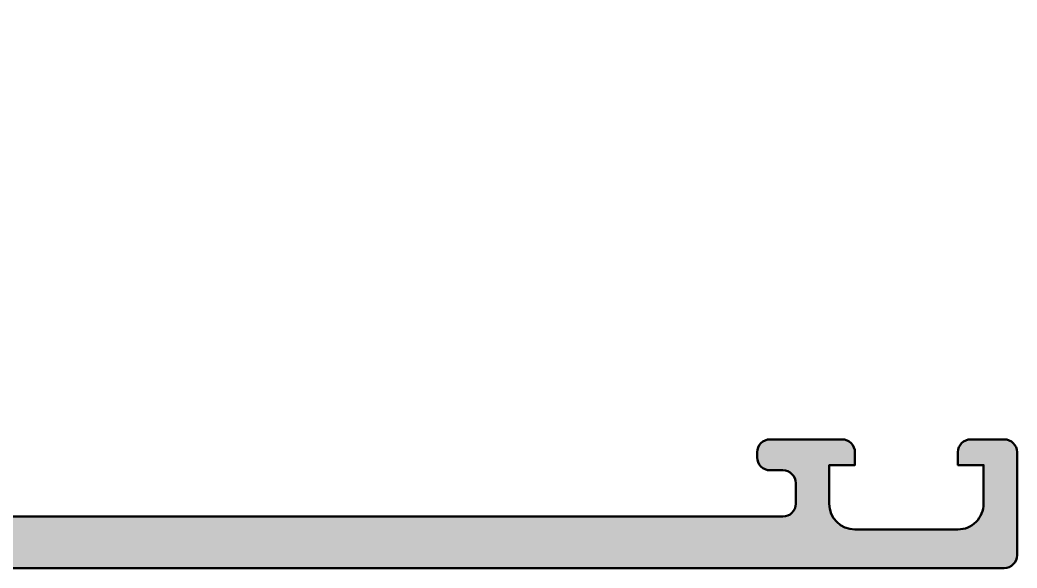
# Model space of a CAD drawing. Extents: x 0 to 77.5, y 0 to 75.
# Drawn here: x 38.75 to 77.5, y 0 to 21.3 of the extents above; entities that cross this region are included whole.
import ezdxf

# ---------------------------------------------------------------- set-up
doc = ezdxf.new("R2010")
doc.units = 0
doc.layers.add('0S-Alu contour', color=7, linetype='Continuous', lineweight=50)
doc.layers.add('0S-Alu hatch', color=252, linetype='Continuous', lineweight=25)

# ---------------------------------------------------------------- blocks, each defined once
blk = doc.blocks.new('357880__0DAD320A_CBBD_465A_85EA_E8BA71091C69_')
at = {"layer": '0S-Alu hatch'}
h = blk.add_hatch(color=256, dxfattribs=at)
edge = h.paths.add_edge_path()
edge.add_line((0.4996834048736645, 15.49988043401225), (15.00012690376594, 15.49988043401236))
edge.add_ellipse((15.00012690376537, 14.49988043401227), major_axis=(-1.000000000000092, 0), ratio=1, start_angle=180, end_angle=269.99999999996703, ccw=False)
edge.add_line((16.00012690376546, 14.49988043401227), (16.000126903766, 9.100064493155045))
edge.add_arc((17.00012690376602, 9.100064493155188), 1.000000000000021, 180, 270.0000000000033)
edge.add_line((17.00012690376608, 8.100064493155166), (26.50006747840972, 8.100064493155285))
edge.add_ellipse((26.50006747840971, 7.100064493155272), major_axis=(-1.000000000000014, 0), ratio=1, start_angle=180, end_angle=269.9999999999996, ccw=False)
edge.add_line((27.50006747840973, 7.100064493155272), (27.50006747840961, 1))
edge.add_arc((28.50006747840949, 0.9999999999999857), 0.9999999999998721, 180, 270.0000000000004)
edge.add_line((28.50006747840949, 1.137e-13), (77.00006747840985, 0))
edge.add_arc((76.99999999089232, 0.5000674875172991), 0.5000674920712493, 270.0077324561127, 359.992267543883)
edge.add_line((77.50006747840962, 0.499999999999735), (77.50006747840962, 4.500000000000227))
edge.add_arc((76.99999999089238, 4.499932512482985), 0.5000674920711925, 0.0077324561169704, 89.9922675438678)
edge.add_line((77.00006747841007, 5.000000000000227), (75.70001865028485, 5))
edge.add_arc((75.70005554907391, 4.49996310121071), 0.5000369001507101, 90.00422797774264, 179.9957720222162)
edge.add_line((75.2000186502846, 4.500000000000131), (75.2000186502846, 4.000000000000056))
edge.add_line((75.2000186502846, 4.000000000000056), (76.20001865028485, 4.00000000000017))
edge.add_line((76.20001865028485, 4.00000000000017), (76.20001865028462, 2.500000000000397))
edge.add_ellipse((75.20005562397813, 2.499963026306659), major_axis=(-0.9999630269900411, 0), ratio=1, start_angle=89.99788148508043, end_angle=180.0021185150526, ccw=False)
edge.add_line((75.2000186502846, 1.50000000000017), (71.20001865028485, 1.5))
edge.add_ellipse((71.20009551999382, 2.500076869709431), major_axis=(-1.00007687266368, 0), ratio=1, start_angle=0.004403971451608868, end_angle=89.99559602864389, ccw=False)
edge.add_line((70.20001865028439, 2.499999999998788), (70.2000186502846, 4.00000000000017))
edge.add_line((70.2000186502846, 4.00000000000017), (71.20001865028462, 4.000000000000056))
edge.add_line((71.20001865028462, 4.000000000000056), (71.20001865028462, 4.500000000000284))
edge.add_arc((70.70007612508735, 4.500057474802787), 0.4999425285010023, 359.9934131156214, 450.0065868843933)
edge.add_line((70.7000186502845, 5.000000000000056), (67.90003085731587, 4.999999999999829))
edge.add_arc((67.90003085731578, 4.500000000000369), 0.49999999999946, 89.99999999999022, 180)
edge.add_line((67.40003085731632, 4.500000000000369), (67.4000308573161, 4.300000000000068))
edge.add_arc((67.90003085731604, 4.300000000000011), 0.4999999999999432, 180, 270.0000000000065)
edge.add_line((67.9000308573161, 3.800000000000068), (68.4000308573161, 3.800000000000125))
edge.add_ellipse((68.39999575815051, 3.299964900834993), major_axis=(-0.5000351003969966, 0), ratio=1, start_angle=180.0040217857437, end_angle=269.9959782142242, ccw=False)
edge.add_line((68.90003085731564, 3.3000000000003), (68.90003085731496, 2.49999694824288))
edge.add_ellipse((68.4000142938559, 2.500013511701354), major_axis=(-0.5000165637333807, 0), ratio=1, start_angle=90.00189796979811, end_angle=179.9981020306515, ccw=False)
edge.add_line((68.40003085731564, 1.999996948242312), (37.10003696083267, 1.999996948242312))
edge.add_line((37.10003696083267, 1.999996948242312), (31.06157934018392, 2.432393580288135))
edge.add_ellipse((31.10003540032775, 3.431613265154936), major_axis=(-0.9999594227702922, 0), ratio=1, start_angle=0, end_angle=87.79599713643393, ccw=False)
edge.add_line((30.10007597755746, 3.431613265154936), (30.10007597755715, 10.10006547570037))
edge.add_ellipse((30.60007597755714, 10.10006547570037), major_axis=(-0.4999999999999858, 0), ratio=1, start_angle=269.99999999999756, end_angle=360, ccw=False)
edge.add_line((30.60007597755716, 10.60006547570036), (31.49999999999959, 10.60006547570043))
edge.add_arc((31.49999999999955, 11.10006547570043), 0.5, 270.0000000000057, 360)
edge.add_line((31.99999999999955, 11.10006547570043), (31.99999999999999, 12.50000000000001))
edge.add_ellipse((32.07883644654304, 12.76752059199315), major_axis=(-0.278895056327448, 0), ratio=1, start_angle=-1.16458937409692, end_angle=73.58012358050883, ccw=False)
edge.add_line((31.79999899999997, 12.77318899999152), (31.79999899999998, 13.22678299999149))
edge.add_ellipse((32.07886709564315, 13.23244365946855), major_axis=(-0.2789255417371434, 0), ratio=1, start_angle=-73.57540544464689, end_angle=1.1628700728862214, ccw=False)
edge.add_line((31.99999999999999, 13.49998699999148), (31.99999999999999, 15.37999800000001))
edge.add_arc((31.69999999999999, 15.37999800000001), 0.2999999999999971, 0, 90)
edge.add_line((31.69999999999999, 15.67999800000001), (30.7200256809572, 15.67999800000001))
edge.add_arc((30.72002568095721, 15.37999800000001), 0.3000000000000043, 90.00000000000136, 180)
edge.add_line((30.4200256809572, 15.37999800000001), (30.4200256809572, 12.62000000000002))
edge.add_ellipse((30.3000256809572, 12.62000000000001), major_axis=(-0.1200000000000045, 0), ratio=1, start_angle=90, end_angle=180, ccw=False)
edge.add_line((30.3000256809572, 12.50000000000001), (25.99999999999999, 12.5))
edge.add_ellipse((26, 12.99999999999998), major_axis=(-0.4999999999999858, 0), ratio=1, start_angle=0, end_angle=89.9999999999983, ccw=False)
edge.add_line((25.50000000000002, 12.99999999999998), (25.49999999999999, 13.70000000000001))
edge.add_line((25.49999999999999, 13.70000000000001), (26.88149545762237, 16.09282032302754))
edge.add_arc((26.76188021535171, 16.16188021535169), 0.1381197846482973, 330.0000000000003, 449.999999999997)
edge.add_line((26.76188021535172, 16.29999999999999), (22.30032306312638, 16.3))
edge.add_ellipse((22.30032306312639, 17.29999999999999), major_axis=(-1, 0), ratio=1, start_angle=0, end_angle=89.9999999999996, ccw=False)
edge.add_line((21.30032306312639, 17.29999999999999), (21.30032306312642, 18.50006449315533))
edge.add_arc((19.80032306312643, 18.50006449315531), 1.499999999999992, 0, 90.0000000000011)
edge.add_line((19.8003230631264, 20.00006449315531), (19.25421100257954, 20.00006449315532))
edge.add_arc((19.3025416438591, 19.500770370013), 0.5016278224849092, 95.52888794898863, 243.3386633159409)
edge.add_line((19.07745319007976, 19.05247843358521), (20.02319293617327, 18.74763834569467))
edge.add_ellipse((19.80033623653818, 18.30006520285044), major_axis=(-0.4999868265941612, 0), ratio=1, start_angle=180.0002683892829, end_angle=243.5302574767337, ccw=False)
edge.add_line((20.30032306312687, 18.30006754491521), (20.30032306312596, 18.00006449315526))
edge.add_ellipse((19.80034359079368, 18.00004396548743), major_axis=(-0.4999794727536804, 0), ratio=1, start_angle=89.99764760602108, end_angle=180.0023523941473, ccw=False)
edge.add_line((19.80032306312636, 17.50006449315516), (8.800323063125717, 17.50006449315538))
edge.add_ellipse((8.80030253545823, 18.00004396548718), major_axis=(-0.4999794727532114, 0), ratio=1, start_angle=-0.0023523939923961734, end_angle=90.00235239399763, ccw=False)
edge.add_line((8.30032306312642, 18.00006449315463), (8.300323063126442, 18.30006754491332))
edge.add_ellipse((8.800309889714228, 18.30006520285092), major_axis=(-0.4999868265932719, 0), ratio=1, start_angle=296.46974252329096, end_angle=359.9997316120751, ccw=False)
edge.add_line((8.577453190079352, 18.74763834569425), (9.523192936173272, 19.05247843358535))
edge.add_arc((9.298104482393725, 19.50077037001293), 0.5016278224848154, 296.6613366840908, 444.4711120510617)
edge.add_line((9.346435123672833, 20.0000644931552), (8.340240072262333, 20.00006449315515))
edge.add_ellipse((8.340240072262347, 20.50006449315491), major_axis=(-0.4999999999997585, 0), ratio=1, start_angle=49.41090510718209, end_angle=89.9999999999983, ccw=False)
edge.add_arc((4.761776758826201, 16.32339113815191), 5.000000000000273, 49.41090510718326, 84.37742244920697)
edge.add_arc((5.23811978464829, 21.16188021535169), 0.1381197846482975, 84.37742244921, 210.0000000000118)
edge.add_line((5.118504542377643, 21.09282032302752), (6.500000000000014, 18.7))
edge.add_line((6.500000000000014, 18.7), (6.500000000000014, 17.99999999999998))
edge.add_ellipse((6.000000000000014, 17.99999999999999), major_axis=(-0.5, 0), ratio=1, start_angle=90, end_angle=180, ccw=False)
edge.add_line((6.000000000000014, 17.49999999999999), (1.699974319042794, 17.5))
edge.add_ellipse((1.699974319042794, 17.62), major_axis=(-0.1200000000000045, 0), ratio=1, start_angle=0, end_angle=90, ccw=False)
edge.add_line((1.57997431904279, 17.62), (1.57997431904279, 20.37999799999999))
edge.add_arc((1.279974319042779, 20.37999799999999), 0.3000000000000114, 0, 90)
edge.add_line((1.279974319042779, 20.679998), (0.3000000000000114, 20.679998))
edge.add_arc((0.3000000000000114, 20.37999799999999), 0.3000000000000114, 90, 180)
edge.add_line((0, 20.37999799999999), (0, 18.49998699999146))
edge.add_ellipse((-0.0788670956431616, 18.23244365946853), major_axis=(-0.2789255417371423, 0), ratio=1, start_angle=178.8371299271167, end_angle=253.5754054446462, ccw=False)
edge.add_line((0.2000009999999994, 18.22678299999148), (0.2000009999999861, 17.77318899999146))
edge.add_ellipse((-0.0788364465430362, 17.76752059199309), major_axis=(-0.2788950563274093, 0), ratio=1, start_angle=106.41987641949169, end_angle=181.1645893740969, ccw=False)
edge.add_line((-1.4e-15, 17.49999999999999), (-0.0003165839903687, 15.99998596101903))
edge.add_arc((0.4996834048736645, 15.99988043401224), 0.4999999999999825, 179.9879074956894, 270)
edge = h.paths.add_edge_path()
edge.add_line((17.80012690376588, 10.10006449315489), (17.80012690376565, 14.30006449315523))
edge.add_ellipse((18.29987701332445, 14.30031438359635), major_axis=(-0.4997501720352567, 0), ratio=1, start_angle=-90.02864965137701, end_angle=0.02864965139411879, ccw=False)
edge.add_line((18.30012690376541, 14.80006449315515), (22.60012690376578, 14.80006449315505))
edge.add_ellipse((22.60012690376577, 14.30006449315505), major_axis=(-0.5, 0), ratio=1, start_angle=180, end_angle=269.9999999999984, ccw=False)
edge.add_line((23.10012690376577, 14.30006449315505), (23.10012690376576, 12.40710413566941))
edge.add_arc((23.60012690376578, 12.40710413566941), 0.5000000000000142, 180, 224.9999999999827)
edge.add_line((23.24657351317239, 12.05355074507624), (23.85368029435888, 11.44644396388932))
edge.add_ellipse((23.50012690376551, 11.09289057329617), major_axis=(-0.4999999999999852, 0), ratio=1, start_angle=180, end_angle=224.9999999999817, ccw=False)
edge.add_line((24.00012690376549, 11.09289057329653), (24.00012690376616, 10.10006449315511))
edge.add_ellipse((23.50012690376616, 10.10006449315511), major_axis=(-0.5, 0), ratio=1, start_angle=89.9999999999992, end_angle=180, ccw=False)
edge.add_line((23.50012690376615, 9.600064493155116), (18.30012690376544, 9.600064493155116))
edge.add_ellipse((18.30012690376554, 10.10006449315477), major_axis=(-0.499999999999659, 0), ratio=1, start_angle=0, end_angle=89.99999999998778, ccw=False)
at = {"layer": '0S-Alu contour', "color": 7}
for points in [[(5.118504542377643, 21.09282032302752), (6.500000000000014, 18.7), (6.500000000000014, 17.99999999999998)], [(1.279974319042779, 20.679998), (0.3000000000000114, 20.679998)], [(0, 20.37999799999999), (0, 18.49998699999146)], [(1.57997431904279, 17.62), (1.57997431904279, 20.37999799999999)], [(9.346435123672833, 20.0000644931552), (8.340240072262333, 20.00006449315515)], [(19.8003230631264, 20.00006449315531), (19.25421100257954, 20.00006449315532)], [(8.577453190079352, 18.74763834569425), (9.523192936173272, 19.05247843358535)], [(19.07745319007976, 19.05247843358521), (20.02319293617327, 18.74763834569467)], [(0.2000009999999994, 18.22678299999148), (0.2000009999999861, 17.77318899999146)], [(8.30032306312642, 18.00006449315463), (8.300323063126442, 18.30006754491332)], [(20.30032306312687, 18.30006754491521), (20.30032306312596, 18.00006449315526)], [(21.30032306312639, 17.29999999999999), (21.30032306312642, 18.50006449315533)], [(-1.4e-15, 17.49999999999999), (-0.0003165839903687, 15.99998596101903)], [(6.000000000000014, 17.49999999999999), (1.699974319042794, 17.5)], [(19.80032306312636, 17.50006449315516), (8.800323063125717, 17.50006449315538)], [(26.76188021535172, 16.29999999999999), (22.30032306312638, 16.3)], [(25.50000000000002, 12.99999999999998), (25.49999999999999, 13.70000000000001), (26.88149545762237, 16.09282032302754)], [(31.69999999999999, 15.67999800000001), (30.7200256809572, 15.67999800000001)], [(0.4996834048736645, 15.49988043401225), (15.00012690376594, 15.49988043401236)], [(30.4200256809572, 15.37999800000001), (30.4200256809572, 12.62000000000002)], [(31.99999999999999, 13.49998699999148), (31.99999999999999, 15.37999800000001)], [(18.30012690376541, 14.80006449315515), (22.60012690376578, 14.80006449315505)], [(16.00012690376546, 14.49988043401227), (16.000126903766, 9.100064493155045)], [(17.80012690376588, 10.10006449315489), (17.80012690376565, 14.30006449315523)], [(23.10012690376577, 14.30006449315505), (23.10012690376576, 12.40710413566941)], [(31.79999899999997, 12.77318899999152), (31.79999899999998, 13.22678299999149)], [(30.3000256809572, 12.50000000000001), (25.99999999999999, 12.5)], [(31.99999999999955, 11.10006547570043), (31.99999999999999, 12.50000000000001)], [(23.24657351317239, 12.05355074507624), (23.85368029435888, 11.44644396388932)], [(24.00012690376549, 11.09289057329653), (24.00012690376616, 10.10006449315511)], [(30.60007597755716, 10.60006547570036), (31.49999999999959, 10.60006547570043)], [(30.10007597755746, 3.431613265154936), (30.10007597755715, 10.10006547570037)], [(23.50012690376615, 9.600064493155116), (18.30012690376544, 9.600064493155116)], [(17.00012690376608, 8.100064493155166), (26.50006747840972, 8.100064493155285)], [(27.50006747840973, 7.100064493155272), (27.50006747840961, 1)], [(70.7000186502845, 5.000000000000056), (67.90003085731587, 4.999999999999829)], [(77.00006747841007, 5.000000000000227), (75.70001865028485, 5)], [(67.40003085731632, 4.500000000000369), (67.4000308573161, 4.300000000000068)], [(70.20001865028439, 2.499999999998788), (70.2000186502846, 4.00000000000017), (71.20001865028462, 4.000000000000056), (71.20001865028462, 4.500000000000284)], [(75.2000186502846, 4.500000000000131), (75.2000186502846, 4.000000000000056), (76.20001865028485, 4.00000000000017), (76.20001865028462, 2.500000000000397)], [(77.50006747840962, 0.499999999999735), (77.50006747840962, 4.500000000000227)], [(67.9000308573161, 3.800000000000068), (68.4000308573161, 3.800000000000125)], [(68.90003085731564, 3.3000000000003), (68.90003085731496, 2.49999694824288)], [(68.40003085731564, 1.999996948242312), (37.10003696083267, 1.999996948242312), (31.06157934018392, 2.432393580288135)], [(75.2000186502846, 1.50000000000017), (71.20001865028485, 1.5)], [(28.50006747840949, 1.137e-13), (77.00006747840985, 0)]]:
    blk.add_lwpolyline(points, dxfattribs=at)
for centre, radius, start, end in [((5.23811978464829, 21.16188021535169), 0.1381197846482975, 84.37742244921, 210.0000000000118), ((4.761776758826201, 16.32339113815191), 5.000000000000273, 49.41090510718326, 84.37742244920697), ((0.3000000000000114, 20.37999799999999), 0.3000000000000114, 90, 180), ((1.279974319042779, 20.37999799999999), 0.3000000000000114, 0, 90), ((9.298104482393725, 19.50077037001293), 0.5016278224848154, 296.6613366840908, 84.47111205106172), ((19.3025416438591, 19.500770370013), 0.5016278224849092, 95.52888794898863, 243.3386633159409), ((19.80032306312643, 18.50006449315531), 1.499999999999992, 0, 90.0000000000011), ((26.76188021535171, 16.16188021535169), 0.1381197846482973, 330.0000000000003, 89.99999999999706), ((0.4996834048736645, 15.99988043401224), 0.4999999999999825, 179.9879074956894, 270), ((30.72002568095721, 15.37999800000001), 0.3000000000000043, 90.00000000000136, 180), ((31.69999999999999, 15.37999800000001), 0.2999999999999971, 0, 90), ((23.60012690376578, 12.40710413566941), 0.5000000000000142, 180, 224.9999999999827), ((31.49999999999955, 11.10006547570043), 0.5, 270.0000000000057, 0), ((17.00012690376602, 9.100064493155188), 1.000000000000021, 180, 270.0000000000033), ((67.90003085731578, 4.500000000000369), 0.49999999999946, 89.99999999999022, 180), ((70.70007612508735, 4.500057474802787), 0.4999425285010023, 359.9934131156214, 90.00658688439339), ((75.70005554907391, 4.49996310121071), 0.5000369001507101, 90.00422797774264, 179.9957720222162), ((76.99999999089238, 4.499932512482985), 0.5000674920711925, 0.0077324561169704, 89.9922675438678), ((67.90003085731604, 4.300000000000011), 0.4999999999999432, 180, 270.0000000000065), ((28.50006747840949, 0.9999999999999857), 0.9999999999998721, 180, 270.0000000000004), ((76.99999999089232, 0.5000674875172991), 0.5000674920712493, 270.0077324561127, 359.992267543883)]:
    blk.add_arc(centre, radius, start, end, dxfattribs=at)
at = {"layer": '0S-Alu contour', "color": 7, "extrusion": (0, 0, -1)}
for centre, radius, start, end in [((-8.340240072262347, 20.50006449315491), 0.4999999999997585, 270.0000000000017, 310.5890948928179), ((-8.800309889714228, 18.30006520285092), 0.4999868265932719, 0.0002683879249072, 63.53025747670905), ((-19.80033623653818, 18.30006520285044), 0.4999868265941612, 116.4697425232663, 179.9997316107171), ((0.0788670956431616, 18.23244365946853), 0.2789255417371423, 106.4245945553538, 181.1628700728834), ((-6.000000000000014, 17.99999999999999), 0.5, 180, 270), ((-8.80030253545823, 18.00004396548718), 0.4999794727532114, 269.9976476060024, 0.0023523939924092), ((-19.80034359079368, 18.00004396548743), 0.4999794727536804, 179.9976476058527, 270.0023523939789), ((0.0788364465430362, 17.76752059199309), 0.2788950563274093, 178.8354106259031, 253.5801235805083), ((-1.699974319042794, 17.62), 0.1200000000000045, 270, 0), ((-22.30032306312639, 17.29999999999999), 1, 270.0000000000004, 0), ((-15.00012690376537, 14.49988043401227), 1.000000000000092, 90.00000000003295, 180), ((-18.29987701332445, 14.30031438359635), 0.4997501720352567, 359.9713503486059, 90.02864965137705), ((-22.60012690376577, 14.30006449315505), 0.5, 90.0000000000016, 180), ((-32.07886709564315, 13.23244365946855), 0.2789255417371434, 358.8371299271138, 73.57540544464695), ((-26, 12.99999999999998), 0.4999999999999858, 270.0000000000017, 0), ((-30.3000256809572, 12.62000000000001), 0.1200000000000045, 180, 270), ((-32.07883644654304, 12.76752059199315), 0.278895056327448, 286.4198764194913, 1.164589374096924), ((-23.50012690376551, 11.09289057329617), 0.4999999999999852, 135.0000000000183, 180), ((-30.60007597755714, 10.10006547570037), 0.4999999999999858, 0, 90.00000000000244), ((-18.30012690376554, 10.10006449315477), 0.499999999999659, 270.0000000000122, 0), ((-23.50012690376616, 10.10006449315511), 0.5, 180, 270.0000000000008), ((-26.50006747840971, 7.100064493155272), 1.000000000000014, 90.0000000000004, 180), ((-68.39999575815051, 3.299964900834993), 0.5000351003969966, 90.00402178577582, 179.9959782142563), ((-31.10003540032775, 3.431613265154936), 0.9999594227702923, 272.2040028635661, 0), ((-68.4000142938559, 2.500013511701354), 0.5000165637333807, 180.0018979693485, 269.9981020302019), ((-71.20009551999382, 2.500076869709431), 1.00007687266368, 270.0044039713561, 359.9955960285484), ((-75.20005562397813, 2.499963026306659), 0.9999630269900411, 179.9978814849474, 270.0021185149196)]:
    blk.add_arc(centre, radius, start, end, dxfattribs=at)
blk = doc.blocks.new('366670__40FD3173_E2FA_4DEE_857E_4FF48B6F414B_')
at = {"layer": '0S-Alu contour', "color": 7}
blk.add_blockref('357880__0DAD320A_CBBD_465A_85EA_E8BA71091C69_', (0, 0), dxfattribs=at)

msp = doc.modelspace()

# ---------------------------------------------------------------- block references
at = {"layer": '0S-Alu contour', "color": 7}
msp.add_blockref('366670__40FD3173_E2FA_4DEE_857E_4FF48B6F414B_', (0, 0), dxfattribs=at)

doc.saveas('drawing.dxf')
